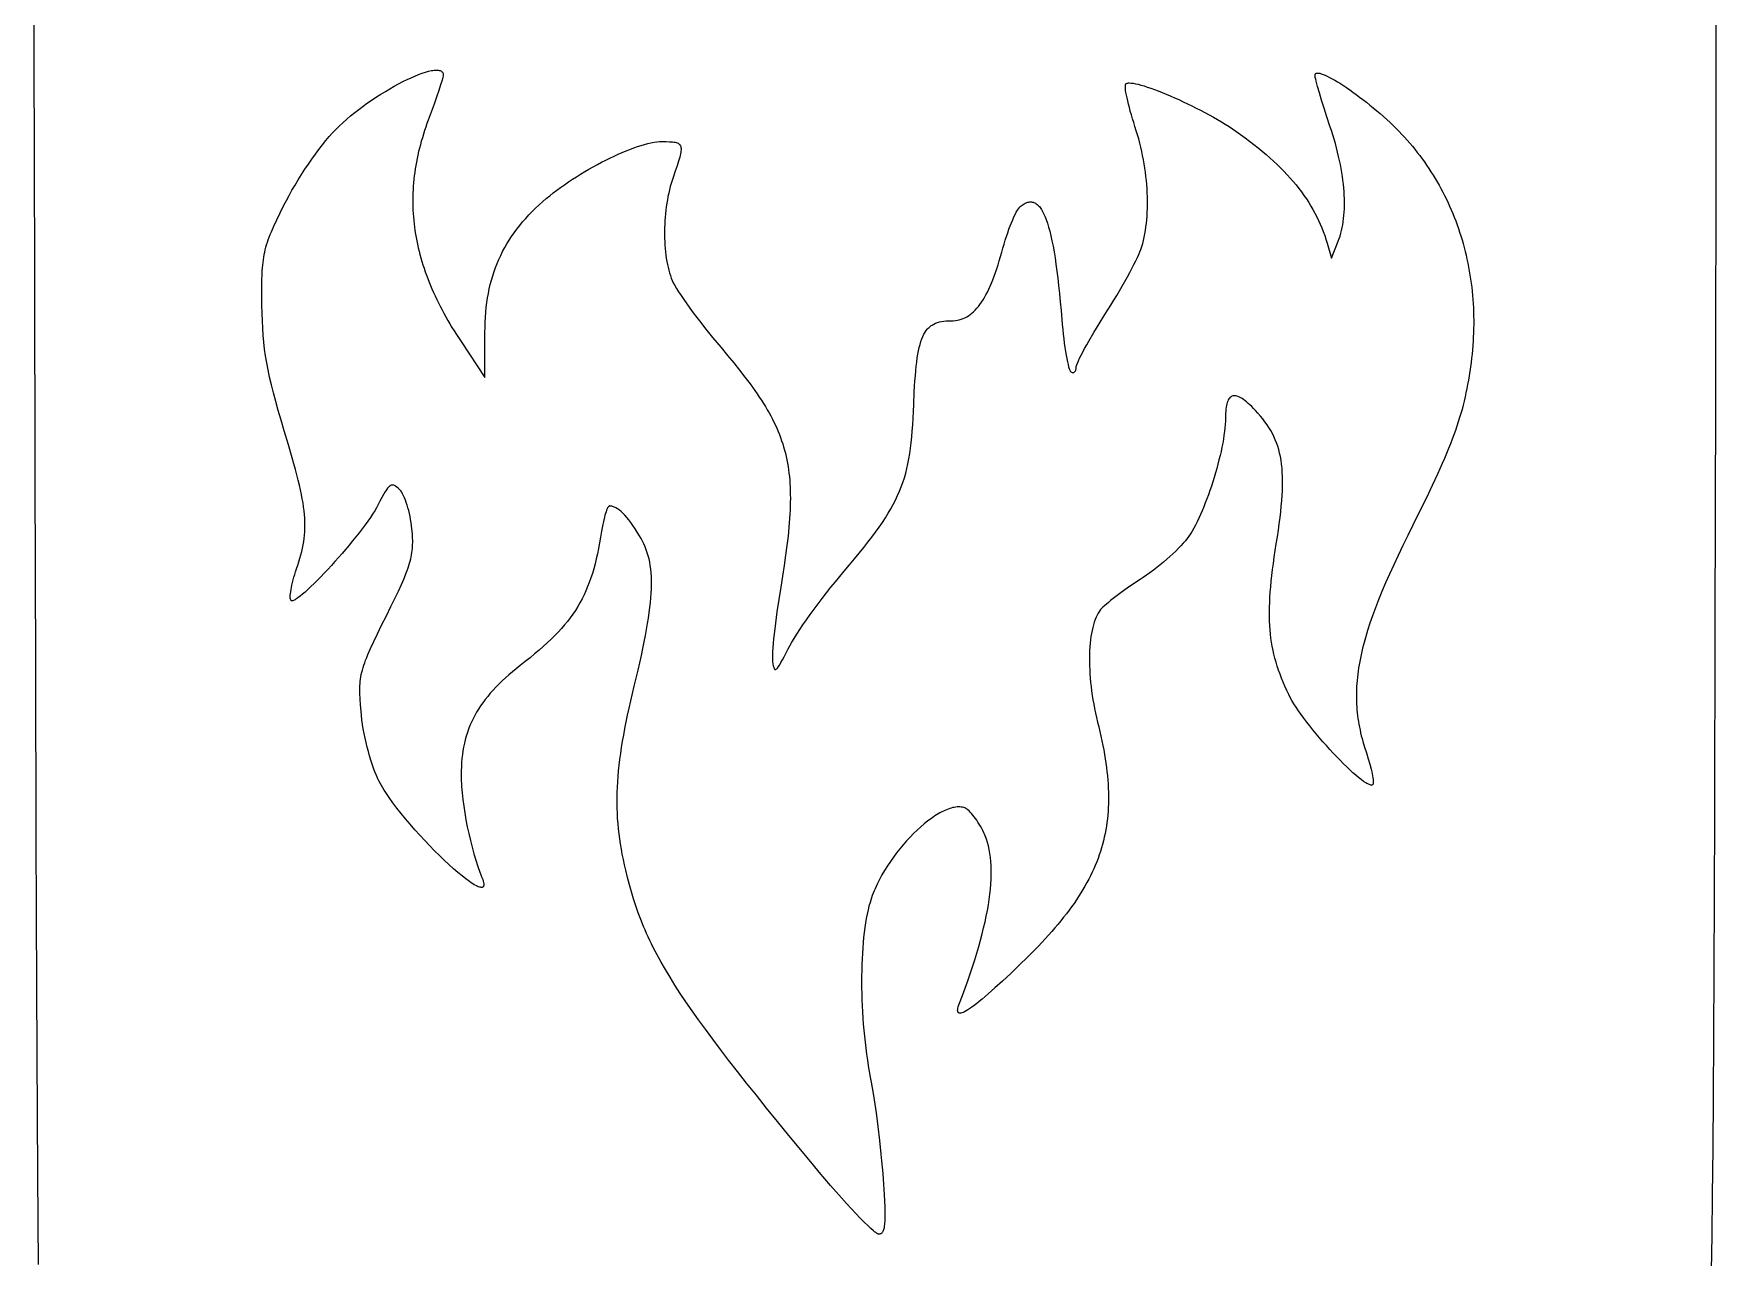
# Model space of a CAD drawing. Header units: millimetres. Extents: x 232 to 266, y 0 to 290.
# Drawn here: x 232.14 to 265.86, y 165.49 to 190.01 of the extents above; entities that cross this region are included whole.
import ezdxf

# ---------------------------------------------------------------- set-up
doc = ezdxf.new("R2010")
doc.units = ezdxf.units.MM
doc.layers.add('Line_Engraving', color=3, linetype='CONTINUOUS')

msp = doc.modelspace()

# ---------------------------------------------------------------- linework, layer by layer
at = {"layer": 'Line_Engraving'}
for points in [[(232.136962, 194.244445), (232.143739, 189.616169), (232.151656, 185.228633), (232.16071, 181.121968), (232.170899, 177.33631), (232.182217, 173.911791), (232.194662, 170.888546), (232.208231, 168.306708), (232.215436, 167.193858), (232.22292, 166.20641), (232.230684, 165.349381)], [(265.762017, 165.230036), (265.772059, 165.930955), (265.781365, 166.741168), (265.789972, 167.669061), (265.79792, 168.723018), (265.805246, 169.911423), (265.81199, 171.24266), (265.81819, 172.725115), (265.823885, 174.367172), (265.833912, 178.16363), (265.84238, 182.69911), (265.849597, 188.040689), (265.855873, 194.255442)]]:
    msp.add_lwpolyline(points, dxfattribs=at)
msp.add_lwpolyline([(247.76266, 167.337681), (247.510228, 167.643028), (247.269941, 167.935184), (247.041453, 168.214689), (246.824421, 168.482084), (246.6185, 168.737912), (246.423345, 168.982713), (246.238613, 169.217027), (246.06396, 169.441397), (245.89904, 169.656362), (245.743509, 169.862465), (245.597024, 170.060246), (245.459239, 170.250247), (245.329811, 170.433008), (245.208395, 170.60907), (245.094647, 170.778976), (244.988222, 170.943265), (244.888776, 171.102478), (244.795965, 171.257158), (244.709445, 171.407844), (244.628871, 171.555079), (244.590706, 171.627571), (244.553898, 171.699403), (244.518405, 171.770642), (244.484184, 171.841357), (244.45119, 171.911614), (244.419382, 171.981482), (244.388716, 172.051028), (244.359149, 172.12032), (244.30314, 172.258411), (244.251012, 172.396296), (244.202419, 172.534518), (244.157018, 172.673616), (244.114464, 172.814132), (244.074413, 172.956606), (244.036521, 173.101581), (244.000442, 173.249597), (243.975993, 173.356519), (243.953383, 173.462154), (243.932622, 173.566683), (243.913718, 173.670289), (243.896679, 173.773154), (243.881515, 173.875461), (243.868232, 173.977392), (243.856841, 174.079131), (243.84735, 174.180859), (243.839767, 174.282758), (243.8341, 174.385013), (243.830359, 174.487804), (243.828552, 174.591314), (243.828687, 174.695727), (243.830772, 174.801224), (243.834818, 174.907988), (243.840831, 175.016201), (243.84882, 175.126047), (243.858795, 175.237706), (243.870763, 175.351363), (243.884734, 175.4672), (243.900714, 175.585398), (243.918715, 175.706141), (243.938742, 175.829611), (243.960807, 175.955991), (243.984916, 176.085462), (244.011078, 176.218209), (244.039302, 176.354412), (244.069596, 176.494255), (244.10197, 176.637919), (244.136431, 176.785589), (244.172988, 176.937445), (244.248864, 177.255157), (244.283243, 177.40491), (244.315257, 177.548837), (244.344914, 177.687119), (244.372218, 177.819936), (244.397177, 177.94747), (244.419796, 178.069901), (244.440082, 178.187412), (244.458042, 178.300183), (244.473681, 178.408395), (244.487005, 178.51223), (244.498022, 178.611867), (244.506736, 178.70749), (244.513156, 178.799278), (244.517286, 178.887412), (244.519133, 178.972075), (244.518703, 179.053446), (244.516003, 179.131708), (244.511038, 179.20704), (244.503816, 179.279625), (244.494342, 179.349644), (244.482622, 179.417276), (244.468664, 179.482705), (244.452473, 179.54611), (244.434055, 179.607673), (244.413416, 179.667575), (244.390564, 179.725996), (244.365504, 179.783119), (244.338242, 179.839124), (244.308785, 179.894193), (244.277139, 179.948506), (244.231867, 180.021697), (244.187819, 180.089895), (244.144952, 180.153144), (244.103221, 180.211487), (244.062582, 180.26497), (244.02299, 180.313635), (243.984403, 180.357525), (243.946774, 180.396686), (243.91006, 180.431161), (243.874217, 180.460994), (243.839201, 180.486227), (243.804966, 180.506906), (243.788129, 180.515552), (243.77147, 180.523075), (243.754985, 180.529481), (243.738668, 180.534776), (243.722513, 180.538965), (243.706515, 180.542053), (243.690669, 180.544047), (243.674968, 180.544951), (243.670804, 180.54438), (243.666489, 180.5425), (243.657447, 180.53494), (243.647923, 180.522533), (243.637997, 180.505537), (243.62775, 180.484212), (243.617263, 180.458819), (243.606618, 180.429616), (243.595895, 180.396864), (243.585175, 180.360823), (243.57454, 180.321752), (243.553847, 180.23556), (243.534463, 180.140365), (243.517036, 180.038248), (243.497902, 179.919391), (243.477879, 179.804696), (243.45685, 179.693971), (243.434699, 179.587024), (243.41131, 179.483663), (243.386566, 179.383696), (243.360351, 179.28693), (243.332548, 179.193174), (243.303042, 179.102236), (243.271716, 179.013923), (243.238453, 178.928043), (243.203137, 178.844405), (243.165653, 178.762816), (243.125882, 178.683084), (243.08371, 178.605017), (243.03902, 178.528423), (242.991695, 178.45311), (242.94162, 178.378886), (242.888677, 178.305559), (242.83275, 178.232937), (242.773724, 178.160827), (242.711482, 178.089038), (242.645906, 178.017377), (242.576882, 177.945653), (242.504293, 177.873673), (242.428022, 177.801245), (242.347953, 177.728177), (242.26397, 177.654278), (242.175956, 177.579355), (242.083794, 177.503215), (241.98737, 177.425668), (241.886566, 177.34652), (241.808284, 177.284671), (241.733005, 177.223014), (241.660694, 177.161488), (241.591318, 177.100029), (241.524844, 177.038576), (241.461238, 176.977067), (241.400467, 176.915439), (241.342497, 176.853631), (241.287294, 176.79158), (241.234826, 176.729223), (241.185058, 176.6665), (241.137957, 176.603347), (241.09349, 176.539703), (241.051622, 176.475505), (241.012321, 176.410692), (240.975553, 176.3452), (240.941285, 176.278969), (240.909482, 176.211935), (240.880111, 176.144036), (240.85314, 176.075211), (240.828534, 176.005398), (240.806259, 175.934533), (240.786283, 175.862555), (240.768572, 175.789402), (240.753091, 175.715012), (240.739809, 175.639322), (240.728691, 175.562271), (240.719703, 175.483795), (240.712813, 175.403834), (240.707986, 175.322324), (240.705189, 175.239204), (240.704389, 175.154412), (240.70504, 175.098643), (240.706737, 175.041104), (240.709455, 174.981917), (240.71317, 174.921205), (240.72349, 174.795694), (240.737498, 174.665547), (240.754997, 174.531743), (240.775788, 174.395261), (240.799672, 174.257076), (240.826453, 174.118169), (240.855931, 173.979516), (240.887908, 173.842095), (240.922186, 173.706885), (240.958566, 173.574863), (240.996852, 173.447007), (241.036844, 173.324296), (241.078344, 173.207706), (241.099597, 173.152012), (241.121154, 173.098216), (241.135011, 173.062359), (241.145564, 173.030363), (241.152901, 173.002143), (241.157111, 172.977615), (241.158282, 172.956696), (241.156504, 172.9393), (241.154536, 172.931897), (241.151864, 172.925343), (241.148499, 172.919629), (241.144451, 172.914743), (241.139732, 172.910675), (241.134354, 172.907414), (241.128326, 172.90495), (241.12166, 172.903272), (241.10646, 172.902233), (241.08884, 172.904213), (241.068891, 172.909129), (241.046699, 172.916894), (241.022354, 172.927427), (240.995945, 172.940642), (240.96756, 172.956455), (240.937287, 172.974782), (240.905215, 172.995539), (240.871432, 173.018642), (240.79909, 173.071549), (240.720968, 173.13283), (240.637776, 173.201811), (240.55022, 173.277819), (240.459009, 173.360181), (240.364853, 173.448225), (240.268458, 173.541276), (240.170534, 173.638662), (240.071789, 173.739709), (239.97293, 173.843744), (239.874667, 173.950095), (239.777708, 174.058088), (239.68276, 174.167049), (239.590533, 174.276306), (239.501734, 174.385185), (239.417073, 174.493014), (239.337256, 174.599119), (239.262993, 174.702827), (239.194992, 174.803465), (239.163561, 174.852422), (239.133961, 174.900359), (239.106281, 174.947193), (239.080609, 174.992837), (239.057033, 175.03721), (239.035643, 175.080226), (239.006019, 175.145225), (238.976902, 175.215316), (238.948426, 175.289963), (238.920724, 175.368631), (238.893931, 175.450785), (238.86818, 175.535891), (238.843605, 175.623413), (238.820341, 175.712817), (238.79852, 175.803566), (238.778277, 175.895127), (238.759747, 175.986964), (238.743061, 176.078542), (238.728355, 176.169327), (238.715763, 176.258782), (238.705417, 176.346374), (238.697453, 176.431567), (238.687361, 176.563278), (238.679828, 176.682013), (238.675502, 176.790209), (238.674743, 176.841116), (238.675027, 176.890303), (238.676436, 176.938075), (238.679051, 176.984735), (238.682951, 177.030588), (238.688217, 177.075941), (238.694932, 177.121096), (238.703174, 177.166359), (238.713025, 177.212035), (238.724566, 177.258428), (238.737876, 177.305843), (238.753038, 177.354584), (238.770132, 177.404958), (238.789238, 177.457267), (238.810438, 177.511818), (238.833811, 177.568914), (238.887402, 177.691962), (238.950659, 177.828849), (239.024225, 177.982014), (239.108748, 178.153894), (239.204873, 178.346928), (239.294902, 178.528129), (239.374831, 178.691634), (239.445166, 178.839163), (239.506415, 178.972434), (239.559083, 179.093168), (239.603677, 179.203085), (239.623105, 179.254524), (239.640704, 179.303904), (239.656538, 179.35144), (239.67067, 179.397346), (239.683164, 179.441837), (239.694082, 179.485129), (239.703489, 179.527437), (239.711447, 179.568975), (239.71802, 179.609958), (239.723271, 179.650601), (239.727263, 179.69112), (239.73006, 179.73173), (239.731725, 179.772644), (239.732321, 179.814079), (239.731912, 179.856249), (239.730561, 179.89937), (239.725286, 179.989321), (239.717003, 180.085653), (239.710178, 180.147602), (239.701653, 180.209706), (239.691551, 180.271563), (239.679998, 180.332771), (239.667117, 180.392928), (239.653035, 180.451631), (239.637876, 180.508479), (239.621764, 180.563068), (239.604825, 180.614997), (239.587183, 180.663864), (239.568964, 180.709266), (239.550291, 180.750801), (239.53129, 180.788067), (239.512085, 180.820662), (239.492802, 180.848183), (239.48317, 180.859916), (239.473565, 180.870229), (239.443446, 180.899384), (239.41583, 180.92359), (239.390259, 180.942526), (239.378099, 180.949919), (239.366279, 180.955873), (239.354741, 180.960351), (239.343431, 180.963311), (239.332289, 180.964713), (239.321259, 180.964518), (239.310284, 180.962685), (239.299307, 180.959174), (239.288271, 180.953946), (239.277119, 180.94696), (239.265793, 180.938176), (239.254237, 180.927555), (239.242393, 180.915055), (239.230205, 180.900638), (239.204567, 180.865889), (239.176866, 180.822988), (239.146645, 180.771615), (239.113448, 180.711449), (239.076819, 180.64217), (239.0363, 180.563458), (239.006276, 180.507914), (238.970542, 180.447552), (238.92951, 180.382826), (238.883594, 180.314192), (238.833209, 180.242103), (238.778768, 180.167014), (238.720685, 180.08938), (238.659373, 180.009656), (238.595247, 179.928295), (238.52872, 179.845753), (238.460206, 179.762483), (238.390118, 179.678941), (238.318872, 179.595581), (238.246879, 179.512858), (238.174555, 179.431225), (238.102312, 179.351138), (238.030565, 179.273052), (237.959728, 179.19742), (237.890214, 179.124697), (237.822437, 179.055338), (237.75681, 178.989797), (237.693748, 178.928529), (237.633664, 178.871989), (237.576973, 178.820631), (237.524087, 178.774909), (237.475421, 178.735278), (237.431388, 178.702192), (237.392403, 178.676107), (237.374932, 178.665831), (237.358878, 178.657476), (237.344293, 178.651099), (237.331229, 178.646755), (237.319736, 178.644502), (237.309868, 178.644397), (237.301674, 178.646497), (237.295209, 178.650858), (237.291382, 178.655601), (237.288091, 178.661718), (237.283089, 178.677913), (237.280144, 178.699118), (237.279202, 178.72501), (237.280208, 178.755264), (237.283105, 178.789556), (237.287837, 178.827562), (237.29435, 178.868957), (237.302586, 178.913418), (237.312492, 178.960619), (237.32401, 179.010238), (237.337085, 179.061949), (237.351662, 179.115428), (237.367684, 179.170352), (237.385097, 179.226396), (237.403844, 179.283235), (237.428439, 179.357136), (237.451218, 179.428857), (237.472155, 179.498696), (237.491223, 179.566954), (237.508396, 179.633929), (237.523647, 179.699923), (237.536949, 179.765235), (237.548277, 179.830164), (237.557603, 179.89501), (237.564901, 179.960073), (237.570145, 180.025653), (237.573307, 180.092049), (237.574362, 180.159562), (237.573283, 180.22849), (237.570044, 180.299135), (237.564617, 180.371794), (237.556976, 180.446769), (237.547095, 180.524359), (237.534947, 180.604863), (237.520506, 180.688582), (237.503745, 180.775815), (237.484638, 180.866862), (237.463158, 180.962023), (237.439278, 181.061597), (237.412972, 181.165884), (237.384214, 181.275184), (237.352976, 181.389797), (237.319234, 181.510022), (237.244125, 181.768509), (237.158675, 182.053042), (237.095758, 182.262436), (237.038849, 182.457334), (236.987661, 182.639347), (236.941908, 182.81009), (236.901305, 182.971174), (236.865565, 183.124214), (236.834402, 183.270821), (236.80753, 183.412608), (236.784662, 183.551189), (236.765513, 183.688177), (236.749796, 183.825183), (236.737226, 183.963822), (236.727515, 184.105706), (236.720379, 184.252448), (236.71553, 184.405661), (236.712683, 184.566958), (236.71093, 184.7497), (236.71055, 184.913281), (236.712083, 185.060158), (236.716068, 185.192793), (236.719148, 185.254537), (236.723042, 185.313643), (236.727819, 185.370418), (236.733546, 185.425169), (236.74029, 185.478204), (236.748118, 185.52983), (236.757097, 185.580354), (236.767295, 185.630084), (236.77878, 185.679328), (236.791619, 185.728392), (236.805878, 185.777584), (236.821626, 185.827212), (236.838929, 185.877583), (236.857856, 185.929005), (236.878473, 185.981784), (236.900847, 186.036228), (236.951139, 186.151342), (237.00927, 186.276806), (237.075779, 186.415079), (237.151204, 186.568621), (237.201096, 186.666609), (237.255216, 186.767409), (237.313089, 186.870328), (237.374242, 186.974674), (237.4382, 187.079753), (237.504487, 187.184874), (237.57263, 187.289344), (237.642153, 187.39247), (237.712582, 187.49356), (237.783443, 187.591921), (237.85426, 187.686861), (237.924559, 187.777687), (237.993866, 187.863706), (238.061706, 187.944227), (238.127604, 188.018556), (238.191086, 188.086001), (238.260228, 188.15483), (238.333203, 188.223419), (238.409615, 188.291566), (238.489069, 188.359073), (238.571171, 188.425738), (238.655524, 188.491362), (238.741733, 188.555744), (238.829403, 188.618685), (238.918138, 188.679983), (239.007544, 188.739439), (239.097225, 188.796853), (239.186786, 188.852024), (239.275832, 188.904752), (239.363966, 188.954838), (239.450795, 189.002081), (239.535922, 189.04628), (239.618952, 189.087236), (239.69949, 189.124748), (239.777141, 189.158617), (239.85151, 189.188641), (239.9222, 189.214622), (239.988818, 189.236358), (240.050967, 189.25365), (240.108252, 189.266297), (240.134948, 189.270816), (240.160279, 189.274099), (240.184196, 189.276121), (240.206651, 189.276856), (240.227593, 189.27628), (240.246973, 189.274368), (240.264742, 189.271095), (240.28085, 189.266435), (240.295249, 189.260364), (240.307887, 189.252856), (240.318717, 189.243887), (240.327689, 189.233432), (240.334753, 189.221465), (240.33986, 189.207961), (240.34296, 189.192897), (240.344005, 189.176245), (240.342453, 189.161383), (240.337899, 189.138848), (240.320401, 189.072604), (240.292736, 188.981205), (240.256133, 188.868342), (240.211817, 188.737708), (240.161016, 188.592994), (240.104956, 188.437893), (240.044866, 188.276096), (240.01874, 188.205258), (239.993753, 188.134582), (239.969905, 188.064061), (239.947197, 187.99369), (239.925629, 187.923464), (239.905203, 187.853377), (239.88592, 187.783423), (239.867779, 187.713598), (239.850783, 187.643895), (239.834931, 187.574309), (239.820224, 187.504835), (239.806665, 187.435466), (239.794252, 187.366198), (239.782987, 187.297025), (239.772872, 187.227941), (239.763905, 187.158941), (239.75609, 187.090019), (239.749425, 187.02117), (239.743913, 186.952389), (239.739554, 186.883669), (239.736348, 186.815005), (239.734297, 186.746392), (239.733402, 186.677825), (239.733662, 186.609297), (239.73508, 186.540803), (239.737656, 186.472338), (239.74139, 186.403896), (239.746283, 186.335471), (239.752337, 186.267059), (239.759552, 186.198653), (239.767929, 186.130248), (239.777469, 186.061839), (239.788172, 185.993419), (239.80004, 185.924984), (239.813072, 185.856528), (239.827271, 185.788046), (239.842637, 185.719531), (239.85917, 185.650979), (239.876872, 185.582383), (239.895743, 185.513739), (239.915784, 185.445041), (239.936996, 185.376282), (239.95938, 185.307459), (239.982936, 185.238565), (240.007665, 185.169595), (240.033569, 185.100542), (240.060648, 185.031403), (240.088903, 184.96217), (240.118334, 184.89284), (240.148943, 184.823405), (240.18073, 184.753861), (240.213696, 184.684202), (240.247842, 184.614422), (240.283169, 184.544517), (240.319677, 184.47448), (240.357367, 184.404305), (240.396241, 184.333989), (240.436299, 184.263524), (240.477542, 184.192906), (240.51997, 184.122128), (240.563584, 184.051186), (240.608386, 183.980074), (240.701555, 183.837317), (241.180835, 183.119383), (241.181215, 184.02322), (241.182292, 184.126857), (241.18545, 184.228661), (241.190706, 184.328675), (241.198081, 184.426942), (241.207594, 184.523507), (241.219263, 184.618411), (241.233109, 184.7117), (241.24915, 184.803416), (241.267406, 184.893602), (241.287896, 184.982303), (241.310638, 185.069562), (241.335653, 185.155421), (241.36296, 185.239925), (241.392578, 185.323118), (241.424526, 185.405041), (241.458823, 185.48574), (241.495488, 185.565257), (241.534542, 185.643636), (241.576003, 185.72092), (241.619889, 185.797153), (241.666222, 185.872378), (241.715019, 185.946638), (241.766301, 186.019978), (241.820085, 186.09244), (241.876392, 186.164069), (241.935241, 186.234906), (241.996651, 186.304997), (242.060642, 186.374384), (242.127231, 186.443111), (242.19644, 186.511221), (242.268286, 186.578758), (242.34279, 186.645765), (242.408824, 186.702597), (242.477523, 186.759244), (242.548676, 186.815598), (242.622072, 186.871555), (242.6975, 186.927006), (242.774749, 186.981848), (242.853607, 187.035972), (242.933864, 187.089274), (243.015308, 187.141647), (243.097729, 187.192985), (243.180914, 187.243182), (243.264653, 187.292132), (243.348734, 187.339728), (243.432947, 187.385865), (243.517081, 187.430436), (243.600923, 187.473336), (243.684264, 187.514457), (243.766891, 187.553695), (243.848594, 187.590943), (243.929162, 187.626094), (244.008383, 187.659043), (244.086047, 187.689684), (244.161941, 187.717911), (244.235856, 187.743616), (244.307579, 187.766695), (244.3769, 187.787041), (244.443607, 187.804548), (244.50749, 187.81911), (244.568337, 187.83062), (244.625937, 187.838974), (244.680079, 187.844063), (244.730551, 187.845784), (244.8109, 187.845322), (244.88103, 187.843311), (244.912352, 187.841432), (244.941227, 187.838815), (244.967691, 187.835342), (244.99178, 187.830896), (245.01353, 187.825361), (245.032976, 187.818618), (245.050155, 187.810551), (245.065102, 187.801043), (245.077854, 187.789977), (245.088446, 187.777235), (245.096914, 187.762701), (245.103295, 187.746256), (245.107623, 187.727785), (245.109936, 187.70717), (245.110268, 187.684294), (245.108657, 187.659039), (245.105137, 187.631289), (245.099745, 187.600927), (245.092516, 187.567835), (245.083487, 187.531896), (245.060172, 187.45101), (245.030085, 187.357332), (244.993516, 187.249924), (244.95075, 187.127849), (244.930455, 187.067698), (244.911424, 187.005949), (244.893656, 186.942733), (244.877153, 186.878182), (244.861917, 186.812426), (244.847948, 186.745597), (244.835247, 186.677825), (244.823816, 186.60924), (244.813655, 186.539975), (244.804766, 186.470159), (244.79715, 186.399924), (244.790808, 186.329401), (244.785742, 186.25872), (244.781951, 186.188013), (244.779438, 186.117409), (244.778203, 186.047041), (244.778247, 185.977039), (244.779573, 185.907534), (244.78218, 185.838657), (244.78607, 185.770539), (244.791243, 185.70331), (244.797702, 185.637102), (244.805447, 185.572045), (244.81448, 185.508271), (244.824801, 185.44591), (244.836411, 185.385093), (244.849312, 185.32595), (244.863505, 185.268614), (244.87899, 185.213215), (244.89577, 185.159883), (244.913844, 185.10875), (244.933215, 185.059947), (244.953942, 185.015757), (244.982389, 184.963063), (245.018054, 184.902551), (245.060436, 184.834911), (245.109034, 184.76083), (245.163347, 184.680996), (245.222873, 184.596097), (245.287113, 184.506823), (245.355564, 184.41386), (245.427726, 184.317897), (245.503097, 184.219623), (245.581177, 184.119725), (245.661464, 184.018892), (245.743458, 183.917811), (245.826657, 183.817172), (245.910559, 183.717661), (246.04155, 183.562425), (246.165233, 183.412617), (246.281735, 183.267726), (246.391183, 183.127245), (246.493704, 182.990665), (246.542407, 182.923678), (246.589425, 182.857476), (246.634775, 182.791994), (246.678472, 182.727169), (246.720533, 182.662938), (246.760972, 182.599237), (246.799807, 182.536002), (246.837053, 182.473169), (246.872725, 182.410676), (246.906841, 182.348458), (246.939414, 182.286451), (246.970462, 182.224593), (247, 182.16282), (247.028044, 182.101067), (247.054609, 182.039272), (247.079713, 181.977371), (247.10337, 181.915299), (247.125596, 181.852994), (247.146408, 181.790392), (247.16582, 181.72743), (247.18385, 181.664043), (247.200513, 181.600168), (247.215824, 181.535741), (247.229799, 181.4707), (247.242455, 181.40498), (247.253808, 181.338517), (247.263872, 181.271248), (247.272664, 181.20311), (247.2802, 181.134038), (247.286496, 181.06397), (247.291567, 180.992841), (247.295429, 180.920589), (247.298099, 180.847148), (247.299592, 180.772457), (247.299923, 180.69645), (247.299109, 180.619065), (247.297166, 180.540238), (247.294109, 180.459905), (247.289955, 180.378003), (247.284719, 180.294468), (247.278416, 180.209237), (247.271064, 180.122245), (247.253272, 179.942727), (247.23147, 179.755405), (247.205784, 179.55977), (247.176341, 179.355313), (247.143269, 179.141526), (247.106693, 178.9179), (247.066837, 178.668987), (247.03127, 178.425505), (247.000654, 178.193588), (246.975651, 177.979372), (246.965463, 177.880818), (246.956927, 177.788991), (246.950125, 177.704655), (246.945142, 177.628579), (246.942059, 177.561529), (246.94096, 177.504271), (246.941927, 177.457574), (246.945044, 177.422203), (246.951833, 177.378768), (246.958986, 177.342197), (246.966784, 177.312727), (246.971013, 177.30073), (246.97551, 177.290597), (246.98031, 177.28236), (246.985447, 177.276046), (246.990957, 177.271687), (246.996876, 177.269312), (247.003239, 177.268951), (247.01008, 177.270634), (247.017436, 177.27439), (247.025342, 177.28025), (247.033832, 177.288242), (247.042942, 177.298398), (247.063165, 177.325318), (247.086291, 177.361247), (247.112604, 177.406425), (247.142385, 177.461089), (247.175918, 177.525479), (247.255364, 177.684388), (247.287243, 177.745419), (247.326926, 177.814996), (247.373837, 177.892324), (247.427401, 177.976603), (247.48704, 178.067037), (247.552179, 178.162827), (247.622242, 178.263178), (247.696651, 178.36729), (247.774832, 178.474366), (247.856208, 178.58361), (247.940202, 178.694222), (248.026238, 178.805407), (248.113741, 178.916366), (248.202134, 179.026301), (248.29084, 179.134416), (248.379284, 179.239912), (248.485205, 179.365477), (248.585503, 179.485845), (248.680339, 179.601397), (248.769873, 179.712518), (248.854264, 179.819592), (248.933672, 179.923), (249.008258, 180.023127), (249.078181, 180.120356), (249.143601, 180.21507), (249.204678, 180.307652), (249.261572, 180.398486), (249.314443, 180.487955), (249.363451, 180.576442), (249.408756, 180.664331), (249.450517, 180.752004), (249.488895, 180.839846), (249.524049, 180.928239), (249.556139, 181.017566), (249.585326, 181.108212), (249.61177, 181.200559), (249.635629, 181.29499), (249.657065, 181.391889), (249.676237, 181.491639), (249.693304, 181.594624), (249.708428, 181.701226), (249.721767, 181.811829), (249.733482, 181.926817), (249.743733, 182.046572), (249.752679, 182.171477), (249.760481, 182.301917), (249.767298, 182.438274), (249.77329, 182.580932), (249.784311, 182.828758), (249.790644, 182.943341), (249.797613, 183.051903), (249.805288, 183.154596), (249.813735, 183.251568), (249.823021, 183.34297), (249.833214, 183.428951), (249.844381, 183.509662), (249.856588, 183.585252), (249.869904, 183.655871), (249.884395, 183.72167), (249.900129, 183.782797), (249.917173, 183.839404), (249.935594, 183.891639), (249.955459, 183.939653), (249.976836, 183.983596), (249.999792, 184.023617), (250.024393, 184.059867), (250.050709, 184.092495), (250.06453, 184.107498), (250.078804, 184.121651), (250.093541, 184.134974), (250.108748, 184.147486), (250.124433, 184.159204), (250.140606, 184.170149), (250.174447, 184.189789), (250.210337, 184.206558), (250.248344, 184.220604), (250.288535, 184.232078), (250.330977, 184.24113), (250.375737, 184.24791), (250.422883, 184.252566), (250.472482, 184.255251), (250.5246, 184.256112), (250.566097, 184.257327), (250.606773, 184.260988), (250.646648, 184.267121), (250.685739, 184.27575), (250.724065, 184.286899), (250.761643, 184.300594), (250.798493, 184.316859), (250.834632, 184.335719), (250.870078, 184.357199), (250.904849, 184.381323), (250.938965, 184.408115), (250.972442, 184.437602), (251.0053, 184.469807), (251.037556, 184.504756), (251.069228, 184.542472), (251.100335, 184.582982), (251.130895, 184.626308), (251.160926, 184.672477), (251.190446, 184.721513), (251.219474, 184.77344), (251.248027, 184.828284), (251.276124, 184.886068), (251.303783, 184.946819), (251.331023, 185.01056), (251.35786, 185.077316), (251.384315, 185.147113), (251.410404, 185.219974), (251.436146, 185.295924), (251.461559, 185.374989), (251.486661, 185.457193), (251.511471, 185.54256), (251.536007, 185.631116), (251.558319, 185.711163), (251.581636, 185.790319), (251.605768, 185.868116), (251.630524, 185.944086), (251.655714, 186.017762), (251.681147, 186.088677), (251.706635, 186.156362), (251.731986, 186.220351), (251.757009, 186.280175), (251.781516, 186.335368), (251.805316, 186.38546), (251.828218, 186.429986), (251.850032, 186.468477), (251.870568, 186.500466), (251.889636, 186.525485), (251.89856, 186.535235), (251.907046, 186.543067), (251.927182, 186.559149), (251.94704, 186.573738), (251.966624, 186.586828), (251.985935, 186.59841), (252.004977, 186.60848), (252.023751, 186.61703), (252.04226, 186.624053), (252.060507, 186.629543), (252.078495, 186.633492), (252.096224, 186.635896), (252.113699, 186.636745), (252.130921, 186.636035), (252.147893, 186.633758), (252.164618, 186.629908), (252.181097, 186.624477), (252.197334, 186.61746), (252.21333, 186.608849), (252.229089, 186.598638), (252.244613, 186.58682), (252.259903, 186.573389), (252.274964, 186.558337), (252.289796, 186.541659), (252.304403, 186.523346), (252.318788, 186.503394), (252.332951, 186.481794), (252.346897, 186.45854), (252.360627, 186.433627), (252.374144, 186.407046), (252.400549, 186.348856), (252.426132, 186.283917), (252.450911, 186.212176), (252.474907, 186.13358), (252.498139, 186.048074), (252.520628, 185.955605), (252.542392, 185.85612), (252.563453, 185.749565), (252.583828, 185.635887), (252.603539, 185.515032), (252.622604, 185.386946), (252.641044, 185.251576), (252.658879, 185.108869), (252.676127, 184.958771), (252.692809, 184.801228), (252.708945, 184.636187), (252.724554, 184.463594), (252.739655, 184.283397), (252.748335, 184.182236), (252.75783, 184.083258), (252.768045, 183.987003), (252.778887, 183.894011), (252.790261, 183.804823), (252.802073, 183.719979), (252.814228, 183.640019), (252.826633, 183.565484), (252.839193, 183.496915), (252.851813, 183.434851), (252.864401, 183.379832), (252.87686, 183.332401), (252.889098, 183.293096), (252.901019, 183.262459), (252.906831, 183.250559), (252.91253, 183.241029), (252.918102, 183.233936), (252.923535, 183.229347), (252.934127, 183.223614), (252.944422, 183.219636), (252.954366, 183.217366), (252.963907, 183.216756), (252.972992, 183.217759), (252.981566, 183.220328), (252.989578, 183.224416), (252.996972, 183.229974), (253.003696, 183.236956), (253.009697, 183.245315), (253.014922, 183.255002), (253.019316, 183.265971), (253.022827, 183.278175), (253.025401, 183.291565), (253.026985, 183.306095), (253.027526, 183.321718), (253.028282, 183.330925), (253.030523, 183.34235), (253.039315, 183.371578), (253.053606, 183.408861), (253.073099, 183.453655), (253.097498, 183.505418), (253.126507, 183.563608), (253.159831, 183.627683), (253.197173, 183.697099), (253.238237, 183.771315), (253.282726, 183.849788), (253.380799, 184.017337), (253.489022, 184.195405), (253.605027, 184.379653), (253.664582, 184.473557), (253.723898, 184.568929), (253.782604, 184.6651), (253.840335, 184.761401), (253.951393, 184.951721), (254.054128, 185.134539), (254.101455, 185.221463), (254.145596, 185.304505), (254.186184, 185.382998), (254.222851, 185.456272), (254.255229, 185.523659), (254.28295, 185.584489), (254.305645, 185.638095), (254.322947, 185.683808), (254.342291, 185.742539), (254.360111, 185.803311), (254.376411, 185.866039), (254.391196, 185.930634), (254.404469, 185.997011), (254.416234, 186.065082), (254.426496, 186.13476), (254.435259, 186.205959), (254.442526, 186.278591), (254.448302, 186.352569), (254.452592, 186.427807), (254.455398, 186.504217), (254.456726, 186.581713), (254.456579, 186.660208), (254.454962, 186.739614), (254.451878, 186.819845), (254.447332, 186.900813), (254.441328, 186.982433), (254.43387, 187.064616), (254.424962, 187.147276), (254.414608, 187.230326), (254.402812, 187.313679), (254.389579, 187.397249), (254.374912, 187.480947), (254.358816, 187.564687), (254.341295, 187.648383), (254.322353, 187.731947), (254.301993, 187.815292), (254.280221, 187.898332), (254.25704, 187.980979), (254.232454, 188.063147), (254.206468, 188.144748), (254.180678, 188.224853), (254.15636, 188.303461), (254.133607, 188.380132), (254.112514, 188.454428), (254.093175, 188.525908), (254.075684, 188.594136), (254.060134, 188.658671), (254.046621, 188.719074), (254.035237, 188.774908), (254.026077, 188.825732), (254.019235, 188.871108), (254.014804, 188.910597), (254.01288, 188.943759), (254.013556, 188.970157), (254.014899, 188.980682), (254.016926, 188.989351), (254.019651, 188.99611), (254.023084, 189.000902), (254.030198, 189.006588), (254.039087, 189.011233), (254.049707, 189.014858), (254.062014, 189.01748), (254.075964, 189.01912), (254.091514, 189.019795), (254.127237, 189.018327), (254.168831, 189.013229), (254.215945, 189.004649), (254.268229, 188.99274), (254.325331, 188.977652), (254.3869, 188.959536), (254.452585, 188.938542), (254.522036, 188.914821), (254.5949, 188.888524), (254.670828, 188.859802), (254.749468, 188.828805), (254.830469, 188.795685), (254.91348, 188.760591), (254.99815, 188.723675), (255.084128, 188.685088), (255.171064, 188.64498), (255.258605, 188.603501), (255.346401, 188.560803), (255.434101, 188.517037), (255.521354, 188.472353), (255.607809, 188.426902), (255.693115, 188.380834), (255.77692, 188.334301), (255.858875, 188.287452), (255.938627, 188.24044), (256.015826, 188.193414), (256.090121, 188.146526), (256.161161, 188.099926), (256.228594, 188.053764), (256.322347, 187.9872), (256.413555, 187.920633), (256.502236, 187.854042), (256.588408, 187.787405), (256.672089, 187.720699), (256.753296, 187.653903), (256.832049, 187.586993), (256.908366, 187.519947), (256.982264, 187.452744), (257.053761, 187.385362), (257.122877, 187.317777), (257.189628, 187.249967), (257.254033, 187.181911), (257.31611, 187.113586), (257.375878, 187.04497), (257.433354, 186.976041), (257.488557, 186.906776), (257.541505, 186.837154), (257.592215, 186.767151), (257.640706, 186.696746), (257.686997, 186.625916), (257.731104, 186.55464), (257.773048, 186.482895), (257.812844, 186.410658), (257.850512, 186.337908), (257.88607, 186.264622), (257.919536, 186.190778), (257.950928, 186.116354), (257.980264, 186.041327), (258.007563, 185.965676), (258.032841, 185.889378), (258.056119, 185.81241), (258.142567, 185.512497), (258.277289, 185.849343), (258.296669, 185.900586), (258.314451, 185.953397), (258.330638, 186.007756), (258.345229, 186.063638), (258.358228, 186.121022), (258.369635, 186.179885), (258.379452, 186.240205), (258.387681, 186.30196), (258.394324, 186.365127), (258.399382, 186.429684), (258.402856, 186.495608), (258.404748, 186.562878), (258.405061, 186.63147), (258.403794, 186.701362), (258.400951, 186.772532), (258.396532, 186.844958), (258.39054, 186.918617), (258.382975, 186.993486), (258.373839, 187.069544), (258.363135, 187.146768), (258.350863, 187.225136), (258.337026, 187.304625), (258.321624, 187.385212), (258.304659, 187.466876), (258.286133, 187.549595), (258.266048, 187.633345), (258.244406, 187.718104), (258.221206, 187.80385), (258.196453, 187.890561), (258.170146, 187.978214), (258.142288, 188.066787), (258.112879, 188.156257), (258.052789, 188.337812), (257.996729, 188.51211), (257.945928, 188.674985), (257.901612, 188.82227), (257.865009, 188.949797), (257.837344, 189.053401), (257.827247, 189.094929), (257.819846, 189.128914), (257.815292, 189.154834), (257.81374, 189.17217), (257.814449, 189.182059), (257.816557, 189.190703), (257.820033, 189.19812), (257.824849, 189.204331), (257.830974, 189.209355), (257.838379, 189.213211), (257.847034, 189.215919), (257.85691, 189.217498), (257.867976, 189.217968), (257.880204, 189.217347), (257.908025, 189.212915), (257.940134, 189.204355), (257.976296, 189.191825), (258.016272, 189.175479), (258.059826, 189.155474), (258.106719, 189.131963), (258.156716, 189.105104), (258.209578, 189.075052), (258.265069, 189.041962), (258.322951, 189.005989), (258.382987, 188.967289), (258.444939, 188.926019), (258.508571, 188.882332), (258.573645, 188.836385), (258.639924, 188.788334), (258.707171, 188.738333), (258.775149, 188.686538), (258.84362, 188.633106), (258.912346, 188.578191), (258.981092, 188.521948), (259.049619, 188.464534), (259.117691, 188.406104), (259.185069, 188.346814), (259.251518, 188.286818), (259.316799, 188.226273), (259.380675, 188.165334), (259.44291, 188.104156), (259.49896, 188.047314), (259.554032, 187.989705), (259.608122, 187.931338), (259.661228, 187.872224), (259.713346, 187.812372), (259.764474, 187.751793), (259.814607, 187.690496), (259.863744, 187.628491), (259.911882, 187.565788), (259.959016, 187.502397), (260.005144, 187.438328), (260.050263, 187.37359), (260.09437, 187.308195), (260.137461, 187.24215), (260.179535, 187.175467), (260.220586, 187.108156), (260.260613, 187.040225), (260.299613, 186.971686), (260.337582, 186.902547), (260.374517, 186.832819), (260.410415, 186.762512), (260.445273, 186.691636), (260.479089, 186.6202), (260.511858, 186.548215), (260.543578, 186.47569), (260.574246, 186.402635), (260.603858, 186.32906), (260.632412, 186.254975), (260.659904, 186.18039), (260.686332, 186.105315), (260.711692, 186.02976), (260.735982, 185.953734), (260.759197, 185.877247), (260.781336, 185.80031), (260.802395, 185.722932), (260.82237, 185.645123), (260.84126, 185.566894), (260.85906, 185.488253), (260.875768, 185.409211), (260.89138, 185.329777), (260.905894, 185.249962), (260.919307, 185.169776), (260.931615, 185.089228), (260.942815, 185.008328), (260.952904, 184.927087), (260.961879, 184.845513), (260.969738, 184.763617), (260.976476, 184.68141), (260.982091, 184.5989), (260.98658, 184.516097), (260.98994, 184.433012), (260.992167, 184.349655), (260.993259, 184.266034), (260.993212, 184.182161), (260.992024, 184.098045), (260.989691, 184.013696), (260.98621, 183.929124), (260.981579, 183.844338), (260.975793, 183.75935), (260.968851, 183.674167), (260.960748, 183.588801), (260.951482, 183.503262), (260.94105, 183.417559), (260.929448, 183.331701), (260.902357, 183.152656), (260.887811, 183.065621), (260.872484, 182.979928), (260.856288, 182.895342), (260.839139, 182.811623), (260.820948, 182.728535), (260.801631, 182.645842), (260.7811, 182.563305), (260.759269, 182.480689), (260.736053, 182.397755), (260.711363, 182.314267), (260.685115, 182.229987), (260.657222, 182.144679), (260.627597, 182.058105), (260.596154, 181.970029), (260.562806, 181.880212), (260.527469, 181.788419), (260.490054, 181.694411), (260.450475, 181.597953), (260.408647, 181.498806), (260.364483, 181.396733), (260.317897, 181.291498), (260.268801, 181.182864), (260.162739, 180.954448), (260.045605, 180.709588), (259.916709, 180.446388), (259.775359, 180.16295), (259.670934, 179.953258), (259.571903, 179.750506), (259.478212, 179.554433), (259.389808, 179.364776), (259.306639, 179.181274), (259.228649, 179.003665), (259.155787, 178.831686), (259.087998, 178.665076), (259.025229, 178.503572), (258.967428, 178.346913), (258.914539, 178.194837), (258.86651, 178.047082), (258.823288, 177.903385), (258.784819, 177.763486), (258.76735, 177.694878), (258.75105, 177.627121), (258.735911, 177.560182), (258.721927, 177.494029), (258.709091, 177.428629), (258.697396, 177.363948), (258.686837, 177.299955), (258.677406, 177.236616), (258.669096, 177.173899), (258.661901, 177.111771), (258.655814, 177.050199), (258.650829, 176.989151), (258.646939, 176.928594), (258.644136, 176.868494), (258.642416, 176.80882), (258.64177, 176.749538), (258.642192, 176.690616), (258.643675, 176.632021), (258.646214, 176.573721), (258.6498, 176.515682), (258.654428, 176.457871), (258.66009, 176.400257), (258.666781, 176.342806), (258.674493, 176.285486), (258.683219, 176.228263), (258.692954, 176.171106), (258.70369, 176.113981), (258.715421, 176.056855), (258.728139, 175.999696), (258.741839, 175.942472), (258.756514, 175.885148), (258.772157, 175.827693), (258.806319, 175.712258), (258.844274, 175.595905), (258.881673, 175.480799), (258.913939, 175.370791), (258.940553, 175.268475), (258.951579, 175.221013), (258.960997, 175.176448), (258.968743, 175.135104), (258.974751, 175.097305), (258.978958, 175.063376), (258.981298, 175.033641), (258.981706, 175.008425), (258.980117, 174.988052), (258.976468, 174.972847), (258.97385, 174.967283), (258.970692, 174.963133), (258.963319, 174.957664), (258.954343, 174.954335), (258.943812, 174.953093), (258.931775, 174.953887), (258.918281, 174.956664), (258.903378, 174.961373), (258.887114, 174.967962), (258.869538, 174.976379), (258.850698, 174.986572), (258.830643, 174.99849), (258.787083, 175.02729), (258.739243, 175.062365), (258.687514, 175.103298), (258.632281, 175.149676), (258.573934, 175.201084), (258.51286, 175.257105), (258.449447, 175.317325), (258.384083, 175.381329), (258.317156, 175.448702), (258.249055, 175.519028), (258.180166, 175.591893), (258.110877, 175.666881), (258.041578, 175.743578), (257.972655, 175.821568), (257.904497, 175.900436), (257.837491, 175.979767), (257.772026, 176.059146), (257.708489, 176.138159), (257.647268, 176.216388), (257.588752, 176.293421), (257.533328, 176.368841), (257.481384, 176.442234), (257.433308, 176.513184), (257.389487, 176.581277), (257.350311, 176.646096), (257.316167, 176.707228), (257.287442, 176.764257), (257.248128, 176.849101), (257.211019, 176.932508), (257.176096, 177.014682), (257.143344, 177.09583), (257.112745, 177.176159), (257.084281, 177.255873), (257.057937, 177.33518), (257.033695, 177.414284), (257.011539, 177.493393), (256.991451, 177.572712), (256.973414, 177.652446), (256.957411, 177.732803), (256.943426, 177.813987), (256.931441, 177.896206), (256.921439, 177.979664), (256.913405, 178.064568), (256.907319, 178.151124), (256.903166, 178.239538), (256.900929, 178.330016), (256.900591, 178.422764), (256.902134, 178.517988), (256.905542, 178.615893), (256.910797, 178.716686), (256.917883, 178.820573), (256.926784, 178.92776), (256.937481, 179.038452), (256.949957, 179.152856), (256.964197, 179.271178), (256.980183, 179.393624), (256.997898, 179.520399), (257.017325, 179.65171), (257.038446, 179.787762), (257.059955, 179.92663), (257.079526, 180.060037), (257.09713, 180.188173), (257.112738, 180.311225), (257.12632, 180.429384), (257.137845, 180.542837), (257.147286, 180.651774), (257.154611, 180.756383), (257.159792, 180.856854), (257.162798, 180.953374), (257.163601, 181.046133), (257.162169, 181.135319), (257.158475, 181.221121), (257.152487, 181.303729), (257.144177, 181.38333), (257.133514, 181.460114), (257.120469, 181.53427), (257.105013, 181.605985), (257.087116, 181.67545), (257.066748, 181.742852), (257.043879, 181.808381), (257.01848, 181.872225), (256.990521, 181.934574), (256.959972, 181.995615), (256.926805, 182.055538), (256.890988, 182.114532), (256.852493, 182.172784), (256.81129, 182.230485), (256.76735, 182.287823), (256.720641, 182.344986), (256.671136, 182.402164), (256.618804, 182.459545), (256.5811, 182.499161), (256.544668, 182.535917), (256.509504, 182.569811), (256.475603, 182.600842), (256.44296, 182.629008), (256.41157, 182.654309), (256.381428, 182.676744), (256.352529, 182.69631), (256.324867, 182.713006), (256.298439, 182.726832), (256.273239, 182.737786), (256.249262, 182.745866), (256.226503, 182.751072), (256.204957, 182.753402), (256.184619, 182.752854), (256.165484, 182.749428), (256.147548, 182.743122), (256.130805, 182.733934), (256.11525, 182.721864), (256.100878, 182.706911), (256.087685, 182.689072), (256.075665, 182.668346), (256.064813, 182.644733), (256.055125, 182.618231), (256.046595, 182.588839), (256.039219, 182.556555), (256.032991, 182.521377), (256.027906, 182.483306), (256.02396, 182.442339), (256.021148, 182.398475), (256.019464, 182.351713), (256.018904, 182.302052), (256.017684, 182.240816), (256.014083, 182.175804), (256.008193, 182.107304), (256.000105, 182.035602), (255.98991, 181.960984), (255.9777, 181.883738), (255.963567, 181.80415), (255.9476, 181.722507), (255.929892, 181.639095), (255.910534, 181.554202), (255.889616, 181.468115), (255.867231, 181.381119), (255.84347, 181.293502), (255.818423, 181.20555), (255.792183, 181.11755), (255.764839, 181.029789), (255.736485, 180.942554), (255.70721, 180.856132), (255.677107, 180.770808), (255.646266, 180.686871), (255.614778, 180.604606), (255.582736, 180.5243), (255.55023, 180.446241), (255.517351, 180.370714), (255.484191, 180.298007), (255.450841, 180.228407), (255.417393, 180.162199), (255.383937, 180.099672), (255.350564, 180.041111), (255.317367, 179.986804), (255.284436, 179.937036), (255.251863, 179.892096), (255.215765, 179.846931), (255.17435, 179.798976), (255.128102, 179.748651), (255.077505, 179.696378), (255.023044, 179.642578), (254.965202, 179.587672), (254.904464, 179.532081), (254.841314, 179.476228), (254.776237, 179.420532), (254.709716, 179.365416), (254.642237, 179.3113), (254.574282, 179.258605), (254.506336, 179.207754), (254.438884, 179.159167), (254.37241, 179.113266), (254.307398, 179.070471), (254.179076, 178.986258), (254.052754, 178.899676), (253.931668, 178.813193), (253.819057, 178.729277), (253.718158, 178.650396), (253.673112, 178.613615), (253.632208, 178.579019), (253.59585, 178.546916), (253.564444, 178.517614), (253.538394, 178.491423), (253.518104, 178.46865), (253.493051, 178.435543), (253.469461, 178.398867), (253.447337, 178.358738), (253.426681, 178.315273), (253.407497, 178.268589), (253.389787, 178.218801), (253.373556, 178.166026), (253.358807, 178.11038), (253.345541, 178.05198), (253.333763, 177.990942), (253.323476, 177.927382), (253.314683, 177.861416), (253.307386, 177.793161), (253.301589, 177.722734), (253.297296, 177.65025), (253.294509, 177.575826), (253.293232, 177.499578), (253.293467, 177.421623), (253.295217, 177.342076), (253.298487, 177.261055), (253.303279, 177.178675), (253.309595, 177.095053), (253.31744, 177.010305), (253.326817, 176.924548), (253.337728, 176.837898), (253.350176, 176.75047), (253.364166, 176.662383), (253.379699, 176.573751), (253.396779, 176.484691), (253.41541, 176.39532), (253.435594, 176.305753), (253.457334, 176.216108), (253.48107, 176.119692), (253.503494, 176.024596), (253.524593, 175.930786), (253.544359, 175.83823), (253.562781, 175.746895), (253.579848, 175.65675), (253.59555, 175.567761), (253.609877, 175.479897), (253.622817, 175.393124), (253.634362, 175.30741), (253.644499, 175.222722), (253.653219, 175.139029), (253.660511, 175.056297), (253.666365, 174.974495), (253.67077, 174.893589), (253.673717, 174.813547), (253.675193, 174.734337), (253.67519, 174.655927), (253.673697, 174.578282), (253.670703, 174.501372), (253.666198, 174.425164), (253.66017, 174.349625), (253.652611, 174.274722), (253.64351, 174.200424), (253.632855, 174.126697), (253.620637, 174.05351), (253.606845, 173.980829), (253.591469, 173.908623), (253.574498, 173.836858), (253.555922, 173.765503), (253.535731, 173.694524), (253.513913, 173.62389), (253.490459, 173.553567), (253.465358, 173.483524), (253.4386, 173.413727), (253.410174, 173.344145), (253.380069, 173.274744), (253.348277, 173.205493), (253.314785, 173.136358), (253.279583, 173.067308), (253.242662, 172.99831), (253.20401, 172.929331), (253.163617, 172.860339), (253.121474, 172.791301), (253.077568, 172.722185), (253.03189, 172.652958), (252.98443, 172.583589), (252.935177, 172.514043), (252.88412, 172.44429), (252.83125, 172.374296), (252.776555, 172.304028), (252.720025, 172.233456), (252.661651, 172.162545), (252.60142, 172.091263), (252.539324, 172.019578), (252.475351, 171.947458), (252.409491, 171.87487), (252.341734, 171.801781), (252.272069, 171.728159), (252.200486, 171.653972), (252.126974, 171.579186), (252.051523, 171.50377), (251.894762, 171.350917), (251.715891, 171.180636), (251.551316, 171.026992), (251.400934, 170.889917), (251.264638, 170.769345), (251.142325, 170.665209), (251.086379, 170.619284), (251.033889, 170.577443), (250.984843, 170.539678), (250.939226, 170.50598), (250.897026, 170.476341), (250.85823, 170.450753), (250.822825, 170.429207), (250.790797, 170.411696), (250.762133, 170.39821), (250.736821, 170.388741), (250.714846, 170.383282), (250.705107, 170.382053), (250.696197, 170.381823), (250.688115, 170.382592), (250.68086, 170.384357), (250.674429, 170.387119), (250.668822, 170.390875), (250.664035, 170.395625), (250.660069, 170.401369), (250.65692, 170.408104), (250.654589, 170.41583), (250.653072, 170.424545), (250.652368, 170.43425), (250.653393, 170.456621), (250.657652, 170.482934), (250.665131, 170.513182), (250.675817, 170.547355), (250.689697, 170.585446), (250.747373, 170.736828), (250.802315, 170.885336), (250.854525, 171.030968), (250.904, 171.173724), (250.950743, 171.313601), (250.994751, 171.450598), (251.036024, 171.584713), (251.074564, 171.715946), (251.110368, 171.844293), (251.143438, 171.969755), (251.173773, 172.092328), (251.201372, 172.212012), (251.226236, 172.328806), (251.248364, 172.442707), (251.267756, 172.553713), (251.284411, 172.661825), (251.29833, 172.767039), (251.309513, 172.869355), (251.317958, 172.96877), (251.323667, 173.065284), (251.326638, 173.158894), (251.326871, 173.249599), (251.324367, 173.337398), (251.319124, 173.42229), (251.311144, 173.504271), (251.300424, 173.583342), (251.286966, 173.6595), (251.27077, 173.732744), (251.251833, 173.803072), (251.230158, 173.870483), (251.218293, 173.903094), (251.205743, 173.934975), (251.192508, 173.966126), (251.178588, 173.996547), (251.156914, 174.040631), (251.134038, 174.084173), (251.110155, 174.126919), (251.085461, 174.168614), (251.060151, 174.209002), (251.034421, 174.247828), (251.008467, 174.284837), (250.982484, 174.319774), (250.956668, 174.352384), (250.931214, 174.382412), (250.906319, 174.409603), (250.882177, 174.433701), (250.858985, 174.454452), (250.836938, 174.471601), (250.816231, 174.484892), (250.797061, 174.49407), (250.773501, 174.501987), (250.749055, 174.508025), (250.723756, 174.512219), (250.697637, 174.514602), (250.670731, 174.515208), (250.643074, 174.514069), (250.614697, 174.511218), (250.585634, 174.50669), (250.55592, 174.500518), (250.525586, 174.492734), (250.494667, 174.483372), (250.463197, 174.472466), (250.431208, 174.460048), (250.398735, 174.446153), (250.36581, 174.430812), (250.332467, 174.414061), (250.29874, 174.395931), (250.264661, 174.376457), (250.230266, 174.355671), (250.195586, 174.333607), (250.125509, 174.285778), (250.054697, 174.233236), (249.98342, 174.176248), (249.911943, 174.11508), (249.840536, 174.049999), (249.769465, 173.981271), (249.699, 173.909163), (249.629407, 173.833941), (249.560954, 173.755871), (249.49391, 173.675221), (249.428541, 173.592256), (249.365117, 173.507243), (249.303904, 173.420449), (249.24517, 173.332139), (249.189184, 173.242582), (249.136212, 173.152042), (249.086523, 173.060786), (249.040385, 172.969082), (249.018731, 172.923144), (248.998065, 172.877195), (248.978421, 172.831266), (248.959832, 172.785391), (248.942331, 172.739604), (248.925952, 172.693939), (248.910728, 172.648427), (248.896694, 172.603102), (248.87599, 172.528869), (248.856635, 172.450289), (248.83863, 172.36757), (248.821974, 172.280919), (248.806666, 172.190543), (248.792707, 172.096651), (248.780095, 171.999448), (248.768832, 171.899143), (248.758915, 171.795943), (248.750346, 171.690056), (248.743123, 171.581688), (248.737247, 171.471047), (248.732717, 171.358341), (248.729533, 171.243777), (248.727695, 171.127561), (248.727201, 171.009903), (248.728053, 170.891008), (248.730249, 170.771085), (248.733789, 170.65034), (248.738673, 170.528981), (248.744901, 170.407216), (248.752472, 170.285252), (248.761386, 170.163295), (248.771643, 170.041555), (248.783242, 169.920237), (248.796183, 169.799549), (248.810466, 169.6797), (248.826091, 169.560895), (248.843056, 169.443342), (248.861362, 169.32725), (248.881009, 169.212824), (248.901996, 169.100273), (248.920936, 168.998994), (248.94011, 168.889288), (248.959388, 168.772204), (248.978636, 168.648788), (249.01652, 168.387159), (249.052705, 168.112788), (249.086136, 167.83406), (249.115759, 167.559362), (249.128811, 167.426145), (249.140516, 167.297081), (249.150741, 167.173217), (249.159354, 167.055602), (249.178732, 166.747673), (249.185512, 166.616789), (249.190269, 166.500308), (249.192941, 166.397492), (249.193467, 166.307603), (249.191784, 166.229902), (249.187831, 166.163651), (249.181544, 166.108113), (249.177507, 166.08413), (249.172863, 166.062549), (249.167605, 166.043276), (249.161724, 166.02622), (249.155214, 166.011289), (249.148067, 165.998389), (249.140274, 165.98743), (249.131828, 165.978318), (249.122722, 165.970962), (249.112946, 165.965268), (249.102495, 165.961146), (249.091359, 165.958502), (249.079532, 165.957244), (249.067005, 165.95728), (249.056927, 165.959509), (249.044033, 165.965262), (249.028407, 165.974451), (249.010133, 165.986986), (248.989295, 166.00278), (248.965975, 166.021744), (248.912227, 166.068829), (248.849558, 166.127532), (248.778636, 166.197146), (248.700131, 166.276963), (248.614711, 166.366276), (248.523044, 166.464377), (248.4258, 166.570557), (248.323648, 166.684109), (248.217255, 166.804326), (248.107291, 166.930499), (247.994425, 167.061921), (247.879325, 167.197885), (247.76266, 167.337681)], close=True, dxfattribs=at)

doc.saveas('drawing.dxf')
